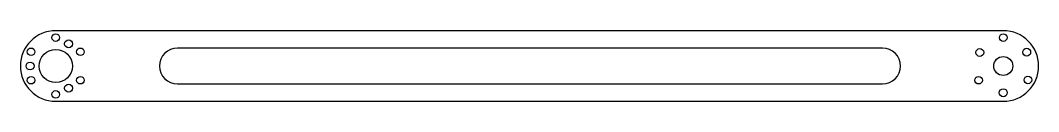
# Model space of a CAD drawing. Header units: millimetres. Extents: x -176 to 360, y -104 to -66.
import ezdxf

# ---------------------------------------------------------------- set-up
doc = ezdxf.new("R2010")
doc.units = ezdxf.units.MM

msp = doc.modelspace()

# ---------------------------------------------------------------- linework, layer by layer
at = {"color": 7, "linetype": 'Continuous', "lineweight": 25}
for p, q in [((341.8, -66.26), (-157.62, -66.26)), ((278.18, -75.42), (-93.42, -75.42)), ((-93.42, -94.39), (278.18, -94.39)), ((-157.62, -103.55), (341.8, -103.55))]:
    msp.add_line(p, q, dxfattribs=at)
for centre, radius in [((-157.62, -69.91), 2), ((341.8, -69.91), 2), ((-150.86, -73.19), 2.08), ((-170.61, -77.41), 2), ((-157.62, -84.91), 8.75), ((-144.63, -77.41), 2), ((329.43, -77.77), 2.08), ((341.8, -84.91), 5), ((354.16, -77.62), 2.08), ((-171.15, -84.91), 2.08), ((-170.61, -92.41), 2), ((-144.63, -92.41), 2), ((328.81, -92.41), 2), ((354.79, -92.26), 2), ((-150.86, -96.62), 2.08), ((-157.62, -99.91), 2), ((341.8, -99.04), 2.08)]:
    msp.add_circle(centre, radius, dxfattribs=at)
for centre, radius, start, end in [((-157.62, -84.91), 18.65, 90, 270), ((341.8, -84.91), 18.65, 270, 90), ((-93.42, -84.91), 9.48, 90, 270), ((278.18, -84.91), 9.48, 270, 90)]:
    msp.add_arc(centre, radius, start, end, dxfattribs=at)

doc.saveas('drawing.dxf')
